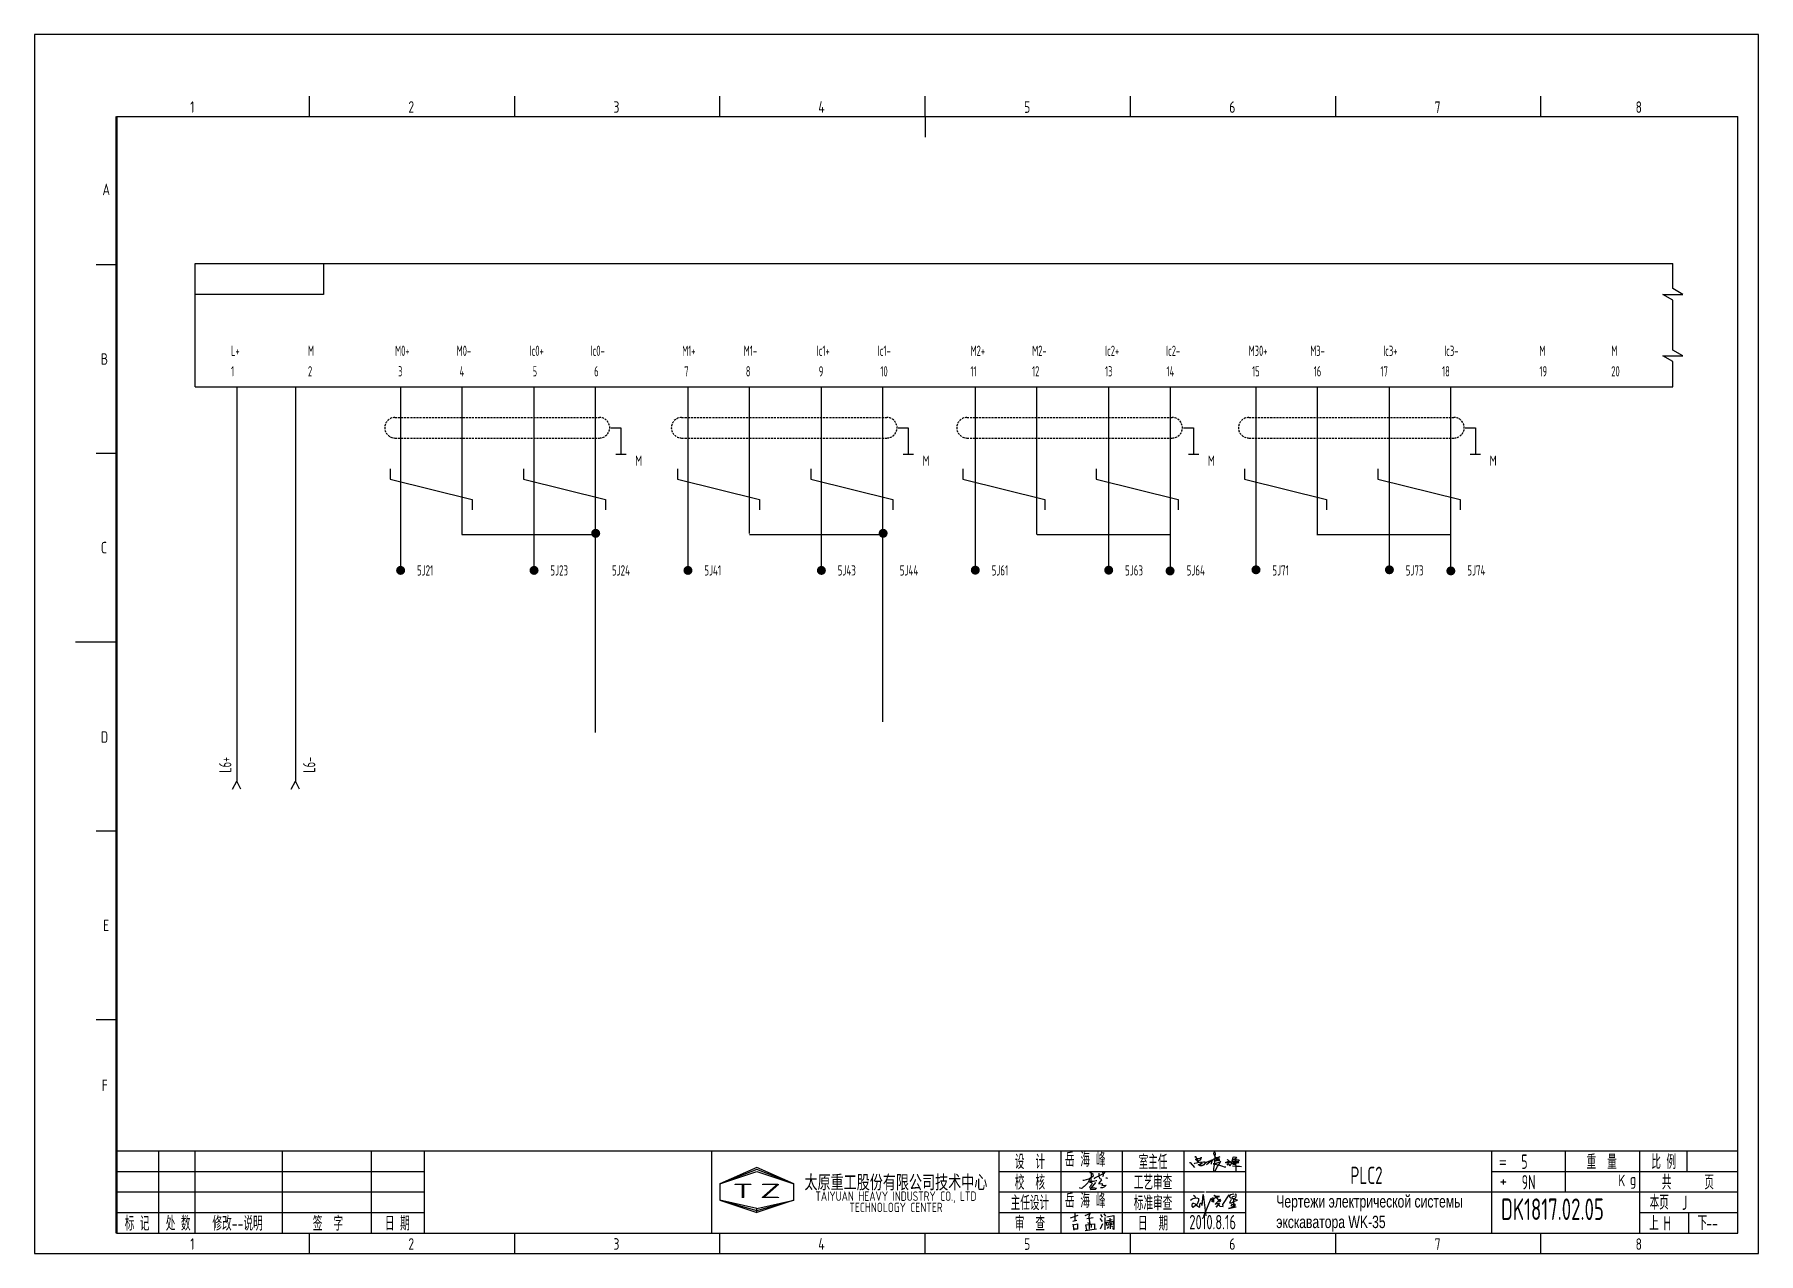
# Model space of a CAD drawing. Extents: x -2005 to 7010, y -1792 to 2924.
# Drawn here: x 1565.2 to 1985.2, y -956 to -659 of the extents above; entities that cross this region are included whole.
import ezdxf
from ezdxf.enums import TextEntityAlignment as Align

# ---------------------------------------------------------------- set-up
doc = ezdxf.new("R2010")
doc.units = 0
doc.header["$LTSCALE"] = 2
doc.linetypes.add('DASHED2', pattern=[0.375, 0.25, -0.125])
doc.layers.get('0').update_dxf_attribs({"linetype": 'CONTINUOUS'})
for name, color, linetype in [('01', 7, 'CONTINUOUS'), ('11', 3, 'CONTINUOUS'), ('CONTINUOUS', 7, 'CONTINUOUS'), ('DASHED', 2, 'DASHED2'), ('TEXT', 3, 'CONTINUOUS')]:
    doc.layers.add(name, color=color, linetype=linetype)
doc.styles.add('ROMAN', font='ROMANC.shx', dxfattribs={"width": 0.7, "height": 0.7})
doc.styles.add('ROMANS', font='romans', dxfattribs={"width": 0.67, "bigfont": 'hzlib'})
doc.styles.get("Standard").update_dxf_attribs({"font": 'isocp.shx', "width": 0.707, "bigfont": 'dfst.shx'})

# ---------------------------------------------------------------- blocks, each defined once
blk = doc.blocks.new('A$C5BE500A0')
for p, q in [((64.4, 48.9), (64.5, 51.6)), ((65.3, 44.3), (64.4, 48.9)), ((64.5, 51.6), (65.9, 52.2)), ((67.1, 48.5), (64.5, 17.9)), ((65.9, 52.2), (66.5, 51.5)), ((66.5, 51.5), (67.1, 48.5)), ((0, 24.1), (1.5, 23.9)), ((1.5, 23.9), (12.6, 10.8)), ((11.6, 21), (13.8, 22.8)), ((13.8, 22.8), (17.9, 23.5)), ((15.3, 41.2), (22.2, 26.1)), ((15.3, 40.1), (15.3, 41.2)), ((15.4, 37.7), (15.3, 40.1)), ((15.4, 32.4), (21, 34.6)), ((15.5, 31.8), (15.4, 32.4)), ((19.1, 30.1), (15.5, 31.8)), ((17.9, 23.5), (26, 24.9)), ((22.2, 26.1), (19.1, 30.1)), ((21, 34.6), (24.5, 35.1)), ((22.6, 18.1), (23.6, 19.3)), ((23.7, 17.3), (22.6, 18.1)), ((23.3, 27.9), (23.1, 27.8)), ((25.3, 29.5), (23.3, 27.9)), ((23.6, 19.3), (25.8, 19.9)), ((24.5, 35.1), (28.2, 35.6)), ((26.1, 16.2), (24.9, 15)), ((26.8, 30.7), (25.3, 29.5)), ((25.8, 19.9), (29.2, 20.8)), ((26, 24.9), (36.8, 26.1)), ((28.4, 20), (26.1, 16.2)), ((29.4, 34), (26.8, 30.7)), ((28.2, 35.6), (30.2, 36.8)), ((29.4, 15.2), (28.2, 15.7)), ((29.5, 22.1), (28.4, 20)), ((29.2, 20.8), (33, 21.4)), ((30.2, 38), (29.4, 34)), ((32.4, 15.1), (29.4, 15.2)), ((30.2, 22.7), (29.5, 22.1)), ((30.2, 36.8), (30.2, 38)), ((31.6, 22.6), (30.2, 22.7)), ((32.8, 22.1), (31.6, 22.6)), ((35, 16.2), (32.4, 15.1)), ((33, 21.4), (32.8, 22.1)), ((37.6, 17.7), (35, 16.2)), ((36.8, 26.1), (40.9, 26)), ((39.7, 20.3), (37.6, 17.7)), ((40.8, 21.6), (39.7, 20.3)), ((40.2, 22.8), (44.3, 25.4)), ((41.7, 24.4), (40.8, 21.6)), ((40.9, 26), (41.7, 24.4)), ((44.3, 25.4), (50.6, 27.7)), ((44.7, 18.7), (49.1, 22.6)), ((49.1, 22.6), (54.4, 27.2)), ((50.6, 27.7), (56.2, 29.3)), ((54.4, 27.2), (59.1, 30.4)), ((56.8, 20.6), (55.9, 19.6)), ((56.2, 29.3), (60.8, 29.6)), ((56.7, 31.7), (57.4, 29.6)), ((57.6, 25), (56.8, 20.6)), ((57.4, 29.6), (57.6, 25)), ((59.1, 30.4), (64.7, 33.7)), ((60.8, 29.6), (62.2, 29.2)), ((66.6, 21), (62.5, 20.6)), ((62.5, 20.6), (75.7, 18.4)), ((64.5, 17.9), (63.3, 8.5)), ((63.3, 8.5), (63.5, 0.1)), ((63.5, 0.1), (64.3, 0)), ((64.3, 0), (67.5, 2.5)), ((64.7, 33.7), (72, 37.3)), ((67.5, 39.5), (65.3, 44.3)), ((69.8, 21.4), (66.6, 21)), ((70.3, 36.3), (67.5, 39.5)), ((67.5, 2.5), (73.8, 13.7)), ((68.3, 28.6), (72.6, 29.4)), ((69.3, 29), (68.3, 28.6)), ((72, 30.5), (69.3, 29)), ((69.9, 34.1), (69.7, 33.3)), ((69.7, 33.3), (71.9, 33.6)), ((76.7, 24.1), (69.8, 21.4)), ((74.6, 36.5), (69.9, 34.1)), ((73.8, 32.8), (70.3, 36.3)), ((71.9, 33.6), (75.3, 34.2)), ((72, 37.3), (77.8, 39)), ((74.8, 31.8), (72, 30.5)), ((72.6, 29.4), (78.2, 30.4)), ((77.7, 30.8), (73.8, 32.8)), ((73.8, 13.7), (77.7, 20)), ((79.7, 39.2), (74.6, 36.5)), ((76.7, 32.6), (74.8, 31.8)), ((75.3, 34.2), (77, 34.5)), ((75.7, 18.4), (81.9, 16.6)), ((77.7, 33.5), (76.7, 32.6)), ((79.9, 25.4), (76.7, 24.1)), ((77, 34.5), (78, 34.1)), ((78, 34.1), (77.7, 33.5)), ((80.1, 30.5), (77.7, 30.8)), ((77.7, 20), (81.2, 25.6)), ((77.8, 39), (79.7, 39.2)), ((78.2, 30.4), (80.1, 30.5)), ((82.1, 26.9), (79.9, 25.4)), ((81.2, 25.6), (82.1, 26.9)), ((81.9, 16.6), (87.3, 14.8)), ((87.3, 14.8), (91.3, 12.9)), ((91.3, 12.9), (94.8, 12.6)), ((94.5, 25.2), (94.9, 23.9)), ((94.8, 12.6), (95.8, 12.8)), ((94.9, 23.9), (95.3, 23)), ((95.3, 23), (95.8, 22.8)), ((95.8, 22.8), (97, 23.3)), ((97, 23.3), (97.8, 25.3)), ((98.5, 23.8), (97.4, 25.9)), ((97.8, 25.3), (100.8, 27)), ((101.1, 23.3), (98.5, 23.8)), ((99, 31.4), (100.1, 32)), ((100.7, 21.1), (99.2, 17.4)), ((99.2, 17.4), (101.9, 20.9)), ((100.1, 32), (101.1, 31.6)), ((102.1, 27.7), (100.7, 21.1)), ((100.8, 27), (103.5, 26.5)), ((101.1, 31.6), (102.1, 30.6)), ((103.3, 23.7), (101.1, 23.3)), ((101.9, 20.9), (103.1, 21.8)), ((102.1, 30.6), (102.1, 27.7)), ((103.1, 21.8), (103.7, 20.1)), ((104.7, 23.9), (103.3, 23.7)), ((103.5, 26.5), (104.5, 25.2)), ((103.7, 20.1), (103.9, 18.5)), ((103.9, 18.5), (105, 16.1)), ((104.2, 28.7), (108.3, 26.3)), ((104.5, 25.2), (104.7, 23.9)), ((105, 16.1), (106.4, 15.7)), ((106.4, 15.7), (107.7, 17.3)), ((107.7, 17.3), (110.9, 22.6)), ((108.3, 26.3), (115.7, 20.2)), ((110.9, 22.6), (113.3, 30.9)), ((111.7, 21.6), (125.7, 23.5)), ((115.4, 22.1), (111.7, 21.6)), ((112.9, 30.9), (112.3, 30.9)), ((117.4, 32.7), (112.9, 30.9)), ((112.9, 26.9), (127.4, 26.5)), ((124.7, 26.6), (112.9, 26.9)), ((113.3, 30.9), (114.4, 35)), ((113.4, 15.2), (124.8, 14.7)), ((114.4, 35), (115.4, 38.4)), ((115.4, 38.4), (118.1, 38.8)), ((122.5, 23.3), (115.4, 22.1)), ((115.7, 20.2), (118.5, 18.9)), ((116.7, 30.8), (120.9, 31.8)), ((122.1, 34.8), (117.4, 32.7)), ((118.1, 38.8), (123.3, 38.3)), ((118.5, 18.9), (120.8, 19.6)), ((120.8, 19.6), (121.1, 20.7)), ((120.9, 31.8), (124.1, 32)), ((121.7, 31.5), (122.2, 1.9)), ((123, 28.1), (121.7, 31.5)), ((124.7, 36.8), (122.1, 34.8)), ((126.4, 24.6), (122.5, 23.3)), ((128.2, 25.5), (123, 28.1)), ((123.3, 38.3), (124.7, 36.8)), ((124.1, 32), (129.1, 31.3)), ((128.1, 26.7), (124.7, 26.6)), ((124.8, 14.7), (132, 14.1)), ((125.7, 23.5), (130.1, 23.8)), ((127.4, 26.5), (126.4, 24.6)), ((130.2, 28.3), (128.1, 26.7)), ((130.5, 24.3), (128.2, 25.5)), ((129.1, 31.3), (130.7, 30.3)), ((130.1, 23.8), (130.5, 24.3)), ((130.7, 30.3), (130.2, 28.3)), ((132, 14.1), (137.3, 13.6))]:
    blk.add_line(p, q)
blk = doc.blocks.new('lf')
for points in [[(409.4, 317.6), (411.9, 317.6), (420.7, 320.5), (429.4, 326.1), (429, 328.4), (426.7, 330.1), (424.2, 331.3), (423.4, 332.6), (424.4, 333.4), (425, 330.7), (425, 327.4), (425, 324.7), (424.8, 321.8), (424.8, 320.3), (424.8, 318.7), (425, 314.7), (425, 313), (424.8, 313)], [(432.1, 320.3), (430.6, 321.6), (450.9, 331.7), (450.9, 332.2)], [(439.5, 330.9), (440, 324.5), (442, 320.7)], [(446.2, 333.8), (448.1, 330.5), (448.1, 326.7), (446.6, 323.8)], [(421.5, 320.1), (421.3, 317.6), (420, 315.1), (418.6, 312.6), (416.7, 310.5), (414.9, 308.5), (411.9, 305.6), (410.1, 304.1), (408, 302.6), (406.1, 302), (403.6, 302.6), (403.6, 303.5), (403.9, 303.5)], [(421.3, 316.2), (424.8, 315.9), (427.1, 316), (429.8, 316), (434.8, 316.8), (436, 316.8)], [(421.9, 314.1), (423.8, 314.1), (425.4, 313.7), (426, 313), (426.9, 312), (427.1, 312), (426.5, 310.5), (426.1, 309.5), (424.2, 306.6), (423.1, 305.4), (422.1, 304.5), (423.2, 303.3), (427.3, 303.1), (429.8, 303.1), (432.3, 302.9), (435.4, 302.7), (433.1, 299.9), (424.6, 299.5), (424, 300.4), (425.6, 303.3), (434.3, 313.5)], [(441.8, 320.7), (443.7, 320.1), (444.9, 317.6), (443.1, 315.5), (439.7, 311.8), (439.8, 310.6), (445.4, 311.2), (447, 310.3), (445.6, 307.4), (453.6, 308), (450.3, 304.7), (447, 303.3), (443.7, 303.1), (442.9, 303.7)], [(453.4, 322.4), (454.9, 322.2), (455.7, 321.8), (456.1, 321.6), (456.3, 321.4)]]:
    blk.add_lwpolyline(points)

msp = doc.modelspace()

# ---------------------------------------------------------------- hatches: boundary and pattern name
h = msp.add_hatch(color=256)
edge = h.paths.add_edge_path()
edge.add_arc((1701.96, -780.53), 1.1, 0, 360)
h = msp.add_hatch(color=256)
edge = h.paths.add_edge_path()
edge.add_arc((1771.99, -780.53), 1.1, 0, 360)
h = msp.add_hatch(color=256)
edge = h.paths.add_edge_path()
edge.add_arc((1654.44, -789.56), 1.1, 0, 360)
h = msp.add_hatch(color=256)
edge = h.paths.add_edge_path()
edge.add_arc((1686.94, -789.56), 1.1, 0, 360)
h = msp.add_hatch(color=256)
edge = h.paths.add_edge_path()
edge.add_arc((1724.44, -789.57), 1.1, 0, 360)
h = msp.add_hatch(color=256)
edge = h.paths.add_edge_path()
edge.add_arc((1756.94, -789.57), 1.1, 0, 360)
h = msp.add_hatch(color=256)
edge = h.paths.add_edge_path()
edge.add_arc((1794.44, -789.51), 1.1, 0, 360)
h = msp.add_hatch(color=256)
edge = h.paths.add_edge_path()
edge.add_arc((1826.94, -789.51), 1.1, 0, 360)
h = msp.add_hatch(color=256)
edge = h.paths.add_edge_path()
edge.add_arc((1841.89, -789.7), 1.1, 0, 360)
h = msp.add_hatch(color=256)
edge = h.paths.add_edge_path()
edge.add_arc((1862.82, -789.42), 1.1, 0, 360)
h = msp.add_hatch(color=256)
edge = h.paths.add_edge_path()
edge.add_arc((1895.32, -789.42), 1.1, 0, 360)
h = msp.add_hatch(color=256)
edge = h.paths.add_edge_path()
edge.add_arc((1910.29, -789.69), 1.1, 0, 360)

# ---------------------------------------------------------------- linework, layer by layer
at = {"ltscale": 10}
for p, q in [((1705.62, -754.81), (1708.12, -754.81)), ((1775.62, -754.81), (1778.12, -754.81)), ((1845.13, -754.81), (1847.63, -754.81)), ((1913.78, -754.81), (1916.28, -754.81)), ((1651.87, -764.81), (1651.87, -767.31)), ((1651.87, -767.31), (1671.87, -772.31)), ((1684.37, -764.81), (1684.37, -767.31)), ((1684.37, -767.31), (1704.37, -772.31)), ((1721.87, -764.81), (1721.87, -767.31)), ((1721.87, -767.31), (1741.87, -772.31)), ((1754.37, -764.81), (1754.37, -767.31)), ((1754.37, -767.31), (1774.37, -772.31)), ((1791.38, -764.81), (1791.38, -767.31)), ((1791.38, -767.31), (1811.38, -772.31)), ((1823.88, -764.81), (1823.88, -767.31)), ((1823.88, -767.31), (1843.88, -772.31)), ((1860.03, -764.81), (1860.03, -767.31)), ((1860.03, -767.31), (1880.03, -772.31)), ((1892.53, -764.81), (1892.53, -767.31)), ((1892.53, -767.31), (1912.53, -772.31)), ((1671.87, -772.31), (1671.87, -774.81)), ((1704.37, -772.31), (1704.37, -774.81)), ((1741.87, -772.31), (1741.87, -774.81)), ((1774.37, -772.31), (1774.37, -774.81)), ((1811.38, -772.31), (1811.38, -774.81)), ((1843.88, -772.31), (1843.88, -774.81)), ((1880.03, -772.31), (1880.03, -774.81)), ((1912.53, -772.31), (1912.53, -774.81))]:
    msp.add_line(p, q, dxfattribs=at)
for p, q in [((1860.24, -941), (1920.24, -941)), ((1817.64, -947.33), (1819.46, -946.68)), ((1818.16, -948.1), (1819.2, -947.84)), ((1818.16, -948.88), (1818.42, -950.3)), ((1818.29, -949.01), (1819.33, -948.75)), ((1818.42, -947.84), (1818.42, -947.84)), ((1818.65, -946.15), (1818.65, -947.96)), ((1819.33, -948.75), (1819.33, -950.05)), ((1821.2, -946.73), (1822.37, -946.21)), ((1821.2, -946.73), (1821.2, -946.73)), ((1821.27, -949.01), (1821.53, -950.3)), ((1821.4, -949.01), (1823.47, -948.75)), ((1821.59, -947.5), (1823.14, -947.24)), ((1822.37, -948.8), (1821.85, -948.54)), ((1822.37, -946.21), (1822.11, -946.98)), ((1822.11, -946.98), (1822.11, -947.24)), ((1822.11, -947.24), (1822.37, -948.8)), ((1822.18, -949.01), (1822.18, -950.05)), ((1822.7, -948.88), (1822.7, -949.66)), ((1823.47, -948.75), (1823.47, -950.17)), ((1824.78, -947.44), (1825.33, -948.17)), ((1824.96, -946.5), (1825.33, -947.14)), ((1824.96, -949.98), (1825.48, -948.65)), ((1825.78, -946.29), (1826.15, -946.92)), ((1826.03, -947.23), (1826.03, -950.23)), ((1826.33, -948.38), (1826.36, -949.08)), ((1828.03, -948.17), (1826.36, -948.5)), ((1826.36, -949.08), (1828.15, -948.77)), ((1826.39, -948.01), (1827.82, -947.71)), ((1826.48, -947.08), (1828.18, -946.71)), ((1826.78, -948.68), (1826.97, -948.83)), ((1827.18, -947.38), (1827.27, -949.98)), ((1827.6, -948.5), (1827.42, -948.83)), ((1828.15, -948.77), (1828.03, -948.17)), ((1828.18, -946.71), (1828.21, -946.71)), ((1828.21, -946.71), (1828.21, -950.17)), ((1819.33, -950.05), (1818.29, -950.05)), ((1821.21, -950.35), (1823.97, -949.99)), ((1826.92, -949.42), (1826.58, -949.93)), ((1827.6, -949.25), (1827.94, -949.59)), ((1828.21, -950.17), (1827.94, -949.86))]:
    msp.add_line(p, q)
msp.add_lwpolyline([(1604.37, -714.81), (1635.62, -714.81), (1635.62, -722.31), (1604.37, -722.31)], close=True)
at = {"layer": '01', "ltscale": 2}
for p, q in [((1669.37, -780.78), (1701.88, -780.78)), ((1739.4, -780.78), (1771.92, -780.78)), ((1809.53, -780.78), (1841.87, -780.78)), ((1877.88, -780.78), (1910.24, -780.78)), ((1794.37, -785.98), (1794.37, -789.69)), ((1826.87, -785.98), (1826.87, -789.69)), ((1862.74, -787.67), (1862.74, -789.69)), ((1895.24, -787.67), (1895.24, -789.69))]:
    msp.add_line(p, q, dxfattribs=at)
at = {"layer": '01'}
msp.add_lwpolyline([(1964.37, -744.81), (1964.37, -738.71), (1961.92, -737.31), (1966.82, -737.31), (1964.37, -735.91), (1964.37, -723.71), (1961.92, -722.31), (1966.82, -722.31), (1964.37, -720.91), (1964.37, -714.81)], dxfattribs=at)
at = {"layer": 'CONTINUOUS', "color": 3}
for p, q in [((1985.24, -659), (1565.24, -659)), ((1565.24, -659), (1565.24, -956)), ((1985.24, -956), (1985.24, -659)), ((1565.24, -956), (1985.24, -956))]:
    msp.add_line(p, q, dxfattribs=at)
at = {"layer": 'CONTINUOUS', "linetype": 'Continuous'}
for p, q in [((1632.24, -679), (1632.24, -674)), ((1682.24, -679), (1682.24, -674)), ((1732.24, -679), (1732.24, -674)), ((1832.24, -679), (1832.24, -674)), ((1882.24, -679), (1882.24, -674)), ((1932.24, -679), (1932.24, -674)), ((1580.24, -715), (1585.24, -715)), ((1580.24, -761), (1585.24, -761)), ((1575.24, -807), (1585.24, -807)), ((1580.24, -853), (1585.24, -853)), ((1580.24, -899), (1585.24, -899)), ((1585.24, -931), (1980.24, -931)), ((1595.52, -951), (1595.52, -931)), ((1604.35, -951), (1604.35, -931)), ((1625.58, -931), (1625.58, -951)), ((1647.24, -931), (1647.24, -951)), ((1660.24, -951), (1660.24, -931)), ((1730.24, -951), (1730.24, -931)), ((1800.24, -951), (1800.24, -931)), ((1815.24, -931), (1815.24, -951)), ((1830.24, -931), (1830.24, -951)), ((1845.24, -931), (1845.24, -951)), ((1860.24, -931), (1860.24, -951)), ((1920.24, -951), (1920.24, -931)), ((1938.14, -931), (1938.14, -941)), ((1956.24, -931), (1956.24, -951)), ((1585.24, -936), (1660.24, -936)), ((1741.24, -935), (1732.24, -939)), ((1741.24, -935.5), (1732.24, -939)), ((1732.24, -939), (1741.24, -936)), ((1750.24, -939), (1741.24, -935)), ((1750.24, -939), (1741.24, -935.5)), ((1741.24, -936), (1750.24, -939)), ((1800.24, -936), (1850.24, -936)), ((1850.24, -936), (1860.24, -936)), ((1850.24, -936), (1860.24, -936)), ((1920.24, -936), (1980.24, -936)), ((1732.24, -939), (1732.24, -943)), ((1750.24, -943), (1750.24, -939)), ((1585.24, -941), (1660.24, -941)), ((1732.24, -943), (1741.24, -946)), ((1741.24, -945), (1732.24, -943)), ((1732.24, -943), (1741.24, -945.5)), ((1741.24, -945.5), (1750.24, -943)), ((1750.24, -943), (1741.24, -946)), ((1741.24, -945), (1750.24, -943)), ((1741.24, -946), (1741.24, -945)), ((1741.24, -946), (1741.24, -945)), ((1800.24, -941), (1850.24, -941)), ((1850.57, -941), (1860.24, -941)), ((1920.24, -941), (1980.24, -941)), ((1585.24, -946), (1660.24, -946)), ((1800.24, -946), (1850.24, -946)), ((1850.24, -946), (1860.24, -946)), ((1956.24, -946), (1980.24, -946)), ((1632.24, -956), (1632.24, -951)), ((1682.24, -956), (1682.24, -951)), ((1732.24, -956), (1732.24, -951)), ((1832.24, -956), (1832.24, -951)), ((1882.24, -956), (1882.24, -951)), ((1932.24, -956), (1932.24, -951))]:
    msp.add_line(p, q, dxfattribs=at)
at = {"layer": 'CONTINUOUS'}
for p, q in [((1782.24, -679), (1782.24, -674)), ((1585.24, -679), (1980.24, -679)), ((1782.24, -679), (1782.24, -684)), ((1980.24, -951), (1980.24, -679)), ((1604.37, -714.81), (1964.37, -714.81)), ((1604.37, -744.81), (1604.37, -714.81)), ((1604.37, -744.81), (1964.37, -744.81)), ((1614.52, -744.81), (1614.52, -840.89)), ((1628.81, -744.81), (1628.81, -840.89)), ((1654.37, -744.81), (1654.37, -789.81)), ((1669.37, -744.81), (1669.37, -780.83)), ((1686.87, -744.81), (1686.87, -789.81)), ((1701.87, -744.81), (1701.87, -829.04)), ((1724.37, -744.81), (1724.37, -789.81)), ((1739.37, -744.81), (1739.37, -780.59)), ((1756.87, -744.81), (1756.87, -789.81)), ((1771.87, -744.81), (1771.87, -826.43)), ((1771.87, -744.81), (1771.87, -789.81)), ((1794.37, -744.81), (1794.37, -789.69)), ((1809.37, -744.81), (1809.37, -780.78)), ((1826.87, -744.81), (1826.87, -789.69)), ((1841.87, -744.81), (1841.87, -789.69)), ((1841.87, -744.81), (1841.87, -789.69)), ((1862.74, -744.81), (1862.74, -789.69)), ((1877.74, -744.81), (1877.74, -780.96)), ((1895.24, -744.81), (1895.24, -789.69)), ((1910.24, -744.81), (1910.24, -789.69)), ((1910.24, -744.81), (1910.24, -789.69)), ((1708.12, -754.81), (1708.12, -761.29)), ((1778.12, -754.81), (1778.12, -761.29)), ((1847.63, -754.81), (1847.63, -761.29)), ((1916.28, -754.81), (1916.28, -761.29)), ((1709.37, -761.29), (1706.87, -761.29)), ((1779.37, -761.29), (1776.87, -761.29)), ((1848.88, -761.29), (1846.38, -761.29)), ((1917.53, -761.29), (1915.03, -761.29)), ((1613.52, -842.89), (1614.52, -840.89)), ((1615.52, -842.89), (1614.52, -840.89)), ((1627.81, -842.89), (1628.81, -840.89)), ((1629.81, -842.89), (1628.81, -840.89)), ((1967.74, -931), (1967.74, -936)), ((1846.9, -942.98), (1847.16, -942.77)), ((1846.9, -942.98), (1847.16, -942.77)), ((1846.9, -942.98), (1847.16, -942.77)), ((1846.9, -942.98), (1847.16, -942.77)), ((1847.16, -942.77), (1847.51, -942.62)), ((1847.16, -942.77), (1847.51, -942.62)), ((1847.16, -942.77), (1847.51, -942.62)), ((1847.16, -942.77), (1847.51, -942.62)), ((1847.26, -944.2), (1847.36, -943.84)), ((1847.26, -944.2), (1847.36, -943.84)), ((1847.26, -944.2), (1847.36, -943.84)), ((1847.26, -944.2), (1847.36, -943.84)), ((1847.26, -944.5), (1847.26, -944.2)), ((1847.26, -944.5), (1847.26, -944.2)), ((1847.26, -944.5), (1847.26, -944.2)), ((1847.26, -944.5), (1847.26, -944.2)), ((1847.51, -944.76), (1847.26, -944.5)), ((1847.51, -944.76), (1847.26, -944.5)), ((1847.51, -944.76), (1847.26, -944.5)), ((1847.51, -944.76), (1847.26, -944.5)), ((1847.36, -943.84), (1847.41, -943.69)), ((1847.36, -943.84), (1847.41, -943.69)), ((1847.36, -943.84), (1847.41, -943.69)), ((1847.36, -943.84), (1847.41, -943.69)), ((1847.41, -943.69), (1847.62, -943.74)), ((1847.41, -943.69), (1847.62, -943.74)), ((1847.41, -943.69), (1847.62, -943.74)), ((1847.41, -943.69), (1847.62, -943.74)), ((1847.51, -942.62), (1847.87, -942.52)), ((1847.51, -942.62), (1847.87, -942.52)), ((1847.51, -942.62), (1847.87, -942.52)), ((1847.51, -942.62), (1847.87, -942.52)), ((1848.18, -944.2), (1847.51, -944.76)), ((1848.18, -944.2), (1847.51, -944.76)), ((1848.18, -944.2), (1847.51, -944.76)), ((1848.18, -944.2), (1847.51, -944.76)), ((1847.57, -941.8), (1847.92, -942.01)), ((1847.57, -941.8), (1847.92, -942.01)), ((1847.57, -941.8), (1847.92, -942.01)), ((1847.57, -941.8), (1847.92, -942.01)), ((1847.62, -943.74), (1847.97, -943.89)), ((1847.62, -943.74), (1847.97, -943.89)), ((1847.62, -943.74), (1847.97, -943.89)), ((1847.62, -943.74), (1847.97, -943.89)), ((1847.87, -942.52), (1848.38, -942.47)), ((1847.87, -942.52), (1848.38, -942.47)), ((1847.87, -942.52), (1848.38, -942.47)), ((1847.87, -942.52), (1848.38, -942.47)), ((1847.92, -942.01), (1847.97, -942.16)), ((1847.92, -942.01), (1847.97, -942.16)), ((1847.92, -942.01), (1847.97, -942.16)), ((1847.92, -942.01), (1847.97, -942.16)), ((1847.97, -942.16), (1847.97, -942.47)), ((1847.97, -942.16), (1847.97, -942.47)), ((1847.97, -942.16), (1847.97, -942.47)), ((1847.97, -942.16), (1847.97, -942.47)), ((1847.97, -943.89), (1848.33, -944.25)), ((1847.97, -943.89), (1848.33, -944.25)), ((1847.97, -943.89), (1848.33, -944.25)), ((1847.97, -943.89), (1848.33, -944.25)), ((1848.48, -943.94), (1848.18, -944.2)), ((1848.48, -943.94), (1848.18, -944.2)), ((1848.48, -943.94), (1848.18, -944.2)), ((1848.48, -943.94), (1848.18, -944.2)), ((1848.33, -944.25), (1848.64, -944.5)), ((1848.33, -944.25), (1848.64, -944.5)), ((1848.33, -944.25), (1848.64, -944.5)), ((1848.33, -944.25), (1848.64, -944.5)), ((1848.38, -942.47), (1848.79, -942.57)), ((1848.38, -942.47), (1848.79, -942.57)), ((1848.38, -942.47), (1848.79, -942.57)), ((1848.38, -942.47), (1848.79, -942.57)), ((1848.69, -943.54), (1848.48, -943.94)), ((1848.69, -943.54), (1848.48, -943.94)), ((1848.69, -943.54), (1848.48, -943.94)), ((1848.69, -943.54), (1848.48, -943.94)), ((1848.64, -944.5), (1848.79, -944.61)), ((1848.64, -944.5), (1848.79, -944.61)), ((1848.64, -944.5), (1848.79, -944.61)), ((1848.64, -944.5), (1848.79, -944.61)), ((1848.79, -943.18), (1848.69, -943.54)), ((1848.79, -943.18), (1848.69, -943.54)), ((1848.79, -943.18), (1848.69, -943.54)), ((1848.79, -943.18), (1848.69, -943.54)), ((1848.79, -942.57), (1848.79, -942.77)), ((1848.79, -942.57), (1848.79, -942.77)), ((1848.79, -942.57), (1848.79, -942.77)), ((1848.79, -942.57), (1848.79, -942.77)), ((1848.79, -942.77), (1848.79, -943.18)), ((1848.79, -942.77), (1848.79, -943.18)), ((1848.79, -942.77), (1848.79, -943.18)), ((1848.79, -942.77), (1848.79, -943.18)), ((1848.79, -944.61), (1849.1, -944.71)), ((1848.79, -944.61), (1849.1, -944.71)), ((1848.79, -944.61), (1849.1, -944.71)), ((1848.79, -944.61), (1849.1, -944.71)), ((1849.1, -944.1), (1849.25, -943.84)), ((1849.1, -944.1), (1849.25, -943.84)), ((1849.1, -944.1), (1849.25, -943.84)), ((1849.1, -944.1), (1849.25, -943.84)), ((1849.1, -944.71), (1849.1, -944.1)), ((1849.1, -944.71), (1849.1, -944.1)), ((1849.1, -944.71), (1849.1, -944.1)), ((1849.1, -944.71), (1849.1, -944.1)), ((1849.25, -943.84), (1849.45, -943.64)), ((1849.25, -943.84), (1849.45, -943.64)), ((1849.25, -943.84), (1849.45, -943.64)), ((1849.25, -943.84), (1849.45, -943.64)), ((1849.45, -943.64), (1849.5, -943.74)), ((1849.45, -943.64), (1849.5, -943.74)), ((1849.45, -943.64), (1849.5, -943.74)), ((1849.45, -943.64), (1849.5, -943.74)), ((1849.5, -943.74), (1849.66, -944.1)), ((1849.5, -943.74), (1849.66, -944.1)), ((1849.5, -943.74), (1849.66, -944.1)), ((1849.5, -943.74), (1849.66, -944.1)), ((1849.66, -944.1), (1849.66, -944.2)), ((1849.66, -944.1), (1849.66, -944.2)), ((1849.66, -944.1), (1849.66, -944.2)), ((1849.66, -944.1), (1849.66, -944.2)), ((1849.66, -944.2), (1849.71, -944.3)), ((1849.66, -944.2), (1849.71, -944.3)), ((1849.66, -944.2), (1849.71, -944.3)), ((1849.66, -944.2), (1849.71, -944.3)), ((1849.71, -944.3), (1849.96, -941.65)), ((1849.71, -944.3), (1849.96, -941.65)), ((1849.71, -944.3), (1849.96, -941.65)), ((1849.71, -944.3), (1849.96, -941.65)), ((1849.96, -941.65), (1850.58, -946.85)), ((1849.96, -941.65), (1850.58, -946.85)), ((1849.96, -941.65), (1850.58, -946.85)), ((1849.96, -941.65), (1850.58, -946.85)), ((1850.12, -946.9), (1851.91, -942.49)), ((1850.12, -946.9), (1851.91, -942.49)), ((1850.12, -946.9), (1851.91, -942.49)), ((1850.12, -946.9), (1851.91, -942.49)), ((1851.95, -942.56), (1852.06, -943.04)), ((1851.95, -942.56), (1852.06, -943.04)), ((1851.95, -942.56), (1852.06, -943.04)), ((1851.95, -942.56), (1852.06, -943.04)), ((1852.06, -942.56), (1852.21, -942.45)), ((1852.06, -942.56), (1852.21, -942.45)), ((1852.06, -942.56), (1852.21, -942.45)), ((1852.06, -942.56), (1852.21, -942.45)), ((1852.17, -943.37), (1852.06, -942.56)), ((1852.17, -943.37), (1852.06, -942.56)), ((1852.17, -943.37), (1852.06, -942.56)), ((1852.17, -943.37), (1852.06, -942.56)), ((1852.06, -943.04), (1852.17, -943.37)), ((1852.06, -943.04), (1852.17, -943.37)), ((1852.06, -943.04), (1852.17, -943.37)), ((1852.06, -943.04), (1852.17, -943.37)), ((1852.21, -942.45), (1852.35, -942.45)), ((1852.21, -942.45), (1852.35, -942.45)), ((1852.21, -942.45), (1852.35, -942.45)), ((1852.21, -942.45), (1852.35, -942.45)), ((1852.28, -943.15), (1852.32, -942.89)), ((1852.28, -943.15), (1852.32, -942.89)), ((1852.28, -943.15), (1852.32, -942.89)), ((1852.28, -943.15), (1852.32, -942.89)), ((1852.32, -943.41), (1852.28, -943.15)), ((1852.32, -943.41), (1852.28, -943.15)), ((1852.32, -943.41), (1852.28, -943.15)), ((1852.32, -943.41), (1852.28, -943.15)), ((1852.32, -942.89), (1852.39, -942.71)), ((1852.32, -942.89), (1852.39, -942.71)), ((1852.32, -942.89), (1852.39, -942.71)), ((1852.32, -942.89), (1852.39, -942.71)), ((1852.43, -943.48), (1852.32, -943.41)), ((1852.43, -943.48), (1852.32, -943.41)), ((1852.43, -943.48), (1852.32, -943.41)), ((1852.43, -943.48), (1852.32, -943.41)), ((1852.35, -942.45), (1852.5, -942.78)), ((1852.35, -942.45), (1852.5, -942.78)), ((1852.35, -942.45), (1852.5, -942.78)), ((1852.35, -942.45), (1852.5, -942.78)), ((1852.39, -942.71), (1852.65, -942.53)), ((1852.39, -942.71), (1852.65, -942.53)), ((1852.39, -942.71), (1852.65, -942.53)), ((1852.39, -942.71), (1852.65, -942.53)), ((1852.5, -943.15), (1852.43, -943.48)), ((1852.5, -943.15), (1852.43, -943.48)), ((1852.5, -943.15), (1852.43, -943.48)), ((1852.5, -943.15), (1852.43, -943.48)), ((1852.5, -942.78), (1852.5, -943.15)), ((1852.5, -942.78), (1852.5, -943.15)), ((1852.5, -942.78), (1852.5, -943.15)), ((1852.5, -942.78), (1852.5, -943.15)), ((1852.61, -941.79), (1853.75, -943.08)), ((1852.8, -942.01), (1852.61, -941.79)), ((1852.61, -941.79), (1853.75, -943.08)), ((1852.8, -942.01), (1852.61, -941.79)), ((1852.61, -941.79), (1853.75, -943.08)), ((1852.8, -942.01), (1852.61, -941.79)), ((1852.61, -941.79), (1853.75, -943.08)), ((1852.8, -942.01), (1852.61, -941.79)), ((1852.65, -942.53), (1853.05, -942.34)), ((1852.65, -942.53), (1853.05, -942.34)), ((1852.65, -942.53), (1853.05, -942.34)), ((1852.65, -942.53), (1853.05, -942.34)), ((1853.9, -942.09), (1852.8, -942.01)), ((1853.9, -942.09), (1852.8, -942.01)), ((1853.9, -942.09), (1852.8, -942.01)), ((1853.9, -942.09), (1852.8, -942.01)), ((1853.13, -943.74), (1852.91, -943.96)), ((1853.13, -943.74), (1852.91, -943.96)), ((1853.13, -943.74), (1852.91, -943.96)), ((1853.13, -943.74), (1852.91, -943.96)), ((1852.91, -943.96), (1853.02, -943.92)), ((1852.91, -943.96), (1853.02, -943.92)), ((1852.91, -943.96), (1853.02, -943.92)), ((1852.91, -943.96), (1853.02, -943.92)), ((1853.02, -943.92), (1853.71, -943.7)), ((1853.02, -943.92), (1853.71, -943.7)), ((1853.02, -943.92), (1853.71, -943.7)), ((1853.02, -943.92), (1853.71, -943.7)), ((1853.05, -942.34), (1853.57, -942.2)), ((1853.05, -942.34), (1853.57, -942.2)), ((1853.05, -942.34), (1853.57, -942.2)), ((1853.05, -942.34), (1853.57, -942.2)), ((1853.09, -944.73), (1853.68, -944.03)), ((1853.09, -944.73), (1853.68, -944.03)), ((1853.09, -944.73), (1853.68, -944.03)), ((1853.09, -944.73), (1853.68, -944.03)), ((1853.53, -944.18), (1853.09, -944.73)), ((1853.53, -944.18), (1853.09, -944.73)), ((1853.53, -944.18), (1853.09, -944.73)), ((1853.53, -944.18), (1853.09, -944.73)), ((1853.42, -943.44), (1853.13, -943.74)), ((1853.42, -943.44), (1853.13, -943.74)), ((1853.42, -943.44), (1853.13, -943.74)), ((1853.42, -943.44), (1853.13, -943.74)), ((1853.86, -942.89), (1853.42, -943.44)), ((1853.86, -942.89), (1853.42, -943.44)), ((1853.86, -942.89), (1853.42, -943.44)), ((1853.86, -942.89), (1853.42, -943.44)), ((1853.9, -943.74), (1853.53, -944.18)), ((1853.9, -943.74), (1853.53, -944.18)), ((1853.9, -943.74), (1853.53, -944.18)), ((1853.9, -943.74), (1853.53, -944.18)), ((1853.57, -942.2), (1853.9, -942.09)), ((1853.57, -942.2), (1853.9, -942.09)), ((1853.57, -942.2), (1853.9, -942.09)), ((1853.57, -942.2), (1853.9, -942.09)), ((1853.68, -944.03), (1853.75, -944.03)), ((1853.68, -944.03), (1853.75, -944.03)), ((1853.68, -944.03), (1853.75, -944.03)), ((1853.68, -944.03), (1853.75, -944.03)), ((1853.71, -943.7), (1853.86, -943.74)), ((1853.71, -943.7), (1853.86, -943.74)), ((1853.71, -943.7), (1853.86, -943.74)), ((1853.71, -943.7), (1853.86, -943.74)), ((1853.75, -943.08), (1854.08, -943.33)), ((1853.75, -943.08), (1854.08, -943.33)), ((1853.75, -943.08), (1854.08, -943.33)), ((1853.75, -943.08), (1854.08, -943.33)), ((1853.75, -944.03), (1853.86, -944.29)), ((1853.75, -944.03), (1853.86, -944.29)), ((1853.75, -944.03), (1853.86, -944.29)), ((1853.75, -944.03), (1853.86, -944.29)), ((1854.12, -942.82), (1853.86, -942.89)), ((1854.12, -942.82), (1853.86, -942.89)), ((1854.12, -942.82), (1853.86, -942.89)), ((1854.12, -942.82), (1853.86, -942.89)), ((1853.86, -943.74), (1853.9, -943.74)), ((1853.86, -943.74), (1853.9, -943.74)), ((1853.86, -943.74), (1853.9, -943.74)), ((1853.86, -943.74), (1853.9, -943.74)), ((1853.86, -944.29), (1854.04, -944.44)), ((1853.86, -944.29), (1854.04, -944.44)), ((1853.86, -944.29), (1854.04, -944.44)), ((1853.86, -944.29), (1854.04, -944.44)), ((1854.04, -944.44), (1854.82, -944.51)), ((1854.04, -944.44), (1854.82, -944.51)), ((1854.04, -944.44), (1854.82, -944.51)), ((1854.04, -944.44), (1854.82, -944.51)), ((1854.08, -943.33), (1854.23, -943.08)), ((1854.08, -943.33), (1854.23, -943.08)), ((1854.08, -943.33), (1854.23, -943.08)), ((1854.08, -943.33), (1854.23, -943.08)), ((1854.23, -943.08), (1854.12, -942.82)), ((1854.23, -943.08), (1854.12, -942.82)), ((1854.23, -943.08), (1854.12, -942.82)), ((1854.23, -943.08), (1854.12, -942.82)), ((1854.77, -944.09), (1856.28, -941.71)), ((1854.77, -944.09), (1856.28, -941.71)), ((1854.77, -944.09), (1856.28, -941.71)), ((1854.77, -944.09), (1856.28, -941.71)), ((1854.83, -944.5), (1854.77, -944.09)), ((1854.83, -944.5), (1854.77, -944.09)), ((1854.83, -944.5), (1854.77, -944.09)), ((1854.83, -944.5), (1854.77, -944.09)), ((1856.1, -945.01), (1857.96, -944.62)), ((1856.1, -945.01), (1857.96, -944.62)), ((1856.1, -945.01), (1857.96, -944.62)), ((1856.1, -945.01), (1857.96, -944.62)), ((1857.44, -944.72), (1856.1, -945.01)), ((1857.44, -944.72), (1856.1, -945.01)), ((1857.44, -944.72), (1856.1, -945.01)), ((1857.44, -944.72), (1856.1, -945.01)), ((1856.26, -941.78), (1856.39, -942.21)), ((1856.26, -941.78), (1856.39, -942.21)), ((1856.26, -941.78), (1856.39, -942.21)), ((1856.26, -941.78), (1856.39, -942.21)), ((1856.36, -942.04), (1856.72, -941.62)), ((1856.36, -942.04), (1856.72, -941.62)), ((1856.36, -942.04), (1856.72, -941.62)), ((1856.36, -942.04), (1856.72, -941.62)), ((1856.56, -943.32), (1856.36, -943.61)), ((1856.56, -943.32), (1856.36, -943.61)), ((1856.56, -943.32), (1856.36, -943.61)), ((1856.56, -943.32), (1856.36, -943.61)), ((1856.36, -943.61), (1856.46, -943.67)), ((1856.36, -943.61), (1856.46, -943.67)), ((1856.36, -943.61), (1856.46, -943.67)), ((1856.36, -943.61), (1856.46, -943.67)), ((1856.39, -942.21), (1856.62, -942.47)), ((1856.39, -942.21), (1856.62, -942.47)), ((1856.39, -942.21), (1856.62, -942.47)), ((1856.39, -942.21), (1856.62, -942.47)), ((1856.46, -943.67), (1856.82, -943.61)), ((1856.46, -943.67), (1856.82, -943.61)), ((1856.46, -943.67), (1856.82, -943.61)), ((1856.46, -943.67), (1856.82, -943.61)), ((1856.72, -942.99), (1856.56, -943.32)), ((1856.72, -942.99), (1856.56, -943.32)), ((1856.72, -942.99), (1856.56, -943.32)), ((1856.72, -942.99), (1856.56, -943.32)), ((1856.62, -942.47), (1856.75, -942.5)), ((1856.62, -942.47), (1856.75, -942.5)), ((1856.62, -942.47), (1856.75, -942.5)), ((1856.62, -942.47), (1856.75, -942.5)), ((1856.72, -941.62), (1857.02, -941.52)), ((1856.72, -941.62), (1857.02, -941.52)), ((1856.72, -941.62), (1857.02, -941.52)), ((1856.72, -941.62), (1857.02, -941.52)), ((1856.82, -942.86), (1856.72, -942.99)), ((1856.82, -942.86), (1856.72, -942.99)), ((1856.82, -942.86), (1856.72, -942.99)), ((1856.82, -942.86), (1856.72, -942.99)), ((1856.79, -944.36), (1857.02, -944.07)), ((1856.79, -944.36), (1857.02, -944.07)), ((1856.79, -944.36), (1857.02, -944.07)), ((1856.79, -944.36), (1857.02, -944.07)), ((1857.31, -944.59), (1856.79, -944.36)), ((1857.31, -944.59), (1856.79, -944.36)), ((1857.31, -944.59), (1856.79, -944.36)), ((1857.31, -944.59), (1856.79, -944.36)), ((1856.82, -943.61), (1857.34, -943.35)), ((1856.82, -943.61), (1857.34, -943.35)), ((1856.82, -943.61), (1857.34, -943.35)), ((1856.82, -943.61), (1857.34, -943.35)), ((1856.95, -942.47), (1857.02, -942.24)), ((1856.95, -942.47), (1857.02, -942.24)), ((1856.95, -942.47), (1857.02, -942.24)), ((1856.95, -942.47), (1857.02, -942.24)), ((1857.15, -942.7), (1856.95, -942.47)), ((1857.15, -942.7), (1856.95, -942.47)), ((1857.15, -942.7), (1856.95, -942.47)), ((1857.15, -942.7), (1856.95, -942.47)), ((1857.02, -941.52), (1857.41, -941.42)), ((1857.02, -941.52), (1857.41, -941.42)), ((1857.02, -941.52), (1857.41, -941.42)), ((1857.02, -941.52), (1857.41, -941.42)), ((1857.02, -942.24), (1857.21, -942.08)), ((1857.02, -942.24), (1857.21, -942.08)), ((1857.02, -942.24), (1857.21, -942.08)), ((1857.02, -942.24), (1857.21, -942.08)), ((1857.02, -944.07), (1857.5, -943.87)), ((1857.02, -944.07), (1857.5, -943.87)), ((1857.02, -944.07), (1857.5, -943.87)), ((1857.02, -944.07), (1857.5, -943.87)), ((1857.57, -942.66), (1857.15, -942.7)), ((1857.57, -942.66), (1857.15, -942.7)), ((1857.57, -942.66), (1857.15, -942.7)), ((1857.57, -942.66), (1857.15, -942.7)), ((1857.21, -942.08), (1857.47, -942.01)), ((1857.21, -942.08), (1857.47, -942.01)), ((1857.21, -942.08), (1857.47, -942.01)), ((1857.21, -942.08), (1857.47, -942.01)), ((1857.34, -944.13), (1857.31, -944.59)), ((1857.34, -944.13), (1857.31, -944.59)), ((1857.34, -944.13), (1857.31, -944.59)), ((1857.34, -944.13), (1857.31, -944.59)), ((1857.34, -942.79), (1857.37, -943.15)), ((1858.32, -942.99), (1857.34, -942.79)), ((1857.34, -942.79), (1857.37, -943.15)), ((1858.32, -942.99), (1857.34, -942.79)), ((1857.34, -942.79), (1857.37, -943.15)), ((1858.32, -942.99), (1857.34, -942.79)), ((1857.34, -942.79), (1857.37, -943.15)), ((1858.32, -942.99), (1857.34, -942.79)), ((1857.34, -943.35), (1857.8, -943.15)), ((1857.37, -943.15), (1857.34, -943.64)), ((1857.34, -943.35), (1857.8, -943.15)), ((1857.37, -943.15), (1857.34, -943.64)), ((1857.34, -943.35), (1857.8, -943.15)), ((1857.37, -943.15), (1857.34, -943.64)), ((1857.34, -943.35), (1857.8, -943.15)), ((1857.37, -943.15), (1857.34, -943.64)), ((1857.34, -943.64), (1857.34, -944.13)), ((1857.34, -943.64), (1857.34, -944.13)), ((1857.34, -943.64), (1857.34, -944.13)), ((1857.34, -943.64), (1857.34, -944.13)), ((1857.67, -944.49), (1857.44, -944.72)), ((1857.67, -944.49), (1857.44, -944.72)), ((1857.67, -944.49), (1857.44, -944.72)), ((1857.67, -944.49), (1857.44, -944.72)), ((1857.47, -942.01), (1857.57, -941.98)), ((1857.47, -942.01), (1857.57, -941.98)), ((1857.47, -942.01), (1857.57, -941.98)), ((1857.47, -942.01), (1857.57, -941.98)), ((1857.5, -943.87), (1857.7, -944)), ((1857.5, -943.87), (1857.7, -944)), ((1857.5, -943.87), (1857.7, -944)), ((1857.5, -943.87), (1857.7, -944)), ((1857.83, -942.4), (1857.57, -942.66)), ((1857.83, -942.4), (1857.57, -942.66)), ((1857.83, -942.4), (1857.57, -942.66)), ((1857.83, -942.4), (1857.57, -942.66)), ((1857.67, -941.42), (1857.9, -941.55)), ((1857.67, -941.42), (1857.9, -941.55)), ((1857.67, -941.42), (1857.9, -941.55)), ((1857.67, -941.42), (1857.9, -941.55)), ((1857.7, -944), (1857.67, -944.49)), ((1857.7, -944), (1857.67, -944.49)), ((1857.7, -944), (1857.67, -944.49)), ((1857.7, -944), (1857.67, -944.49)), ((1857.8, -943.15), (1858.32, -942.99)), ((1857.8, -943.15), (1858.32, -942.99)), ((1857.8, -943.15), (1858.32, -942.99)), ((1857.8, -943.15), (1858.32, -942.99)), ((1857.93, -941.95), (1857.83, -942.4)), ((1857.93, -941.95), (1857.83, -942.4)), ((1857.93, -941.95), (1857.83, -942.4)), ((1857.93, -941.95), (1857.83, -942.4)), ((1857.9, -941.55), (1857.93, -941.95)), ((1857.9, -941.55), (1857.93, -941.95)), ((1857.9, -941.55), (1857.93, -941.95)), ((1857.9, -941.55), (1857.93, -941.95)), ((1968.24, -951), (1968.24, -946)), ((1585.24, -951), (1980.24, -951)), ((1782.24, -956), (1782.24, -951)), ((1800.24, -951), (1860.24, -951))]:
    msp.add_line(p, q, dxfattribs=at)
at = {"layer": 'CONTINUOUS', "lineweight": 50}
msp.add_line((1585.24, -679), (1585.24, -951), dxfattribs=at)
at = {"layer": 'DASHED'}
for p, q in [((1653.06, -752.31), (1702.88, -752.31)), ((1722.88, -752.31), (1772.88, -752.31)), ((1792.4, -752.31), (1842.4, -752.31)), ((1861.05, -752.31), (1911.05, -752.31)), ((1653.06, -757.31), (1702.88, -757.31)), ((1722.88, -757.31), (1772.88, -757.31)), ((1792.4, -757.31), (1842.4, -757.31)), ((1861.05, -757.31), (1911.05, -757.31))]:
    msp.add_line(p, q, dxfattribs=at)
for centre, start, end in [((1653.06, -754.81), 90, 270), ((1702.88, -754.81), 270, 90), ((1722.88, -754.81), 90, 270), ((1772.88, -754.81), 270, 90), ((1792.4, -754.81), 90, 270), ((1842.4, -754.81), 270, 90), ((1861.05, -754.81), 90, 270), ((1911.05, -754.81), 270, 90)]:
    msp.add_arc(centre, 2.5, start, end, dxfattribs=at)

# ---------------------------------------------------------------- block references
for name, p, xscale, yscale, zscale in [('A$C5BE500A0', (1846.65, -936.05), 0.092160000001968, 0.09215999999923952, 0.09216000000000003), ('lf', (1768.24, -978.79), 0.1280000000006112, 0.1279999999999291, 0.128)]:
    msp.add_blockref(name, p, dxfattribs=dict(xscale=xscale, yscale=yscale, zscale=zscale))

# ---------------------------------------------------------------- texts
at = {"width": 0.707}
msp.add_text('PLC2', height=4.2, dxfattribs=at).set_placement((1885.81, -939.05))
at = {"char_height": 3.5, "attachment_point": 1}
for s, insert, width in [('岳 海 峰', (1816.27, -931.37), 12.9495), ('岳 海 峰', (1816.27, -941.37), 12.9495), ('2010.8.16', (1846.57, -946.6), 12.1142)]:
    msp.add_mtext(s, dxfattribs=dict(at, insert=insert, width=width))
at = {"layer": '01', "linetype": 'DASHED2', "ltscale": 2, "insert": (1867.76, -941.8), "char_height": 3, "width": 50.6186, "attachment_point": 1}
msp.add_mtext('{\\fArial|b0|i0|c204|p34;Чертежи электрической системы экскаватора \\fArial|b0|i0|c0|p34;WK-35}', dxfattribs=at)
at = {"layer": '11', "width": 0.707}
msp.add_text('DK1817.02.05', height=5.25, dxfattribs=at).set_placement((1922.51, -947.83))
at = {"layer": 'CONTINUOUS', "linetype": 'Continuous', "style": 'ROMAN'}
for s, height, width, p in [('1', 2.8, 0.7, (1603.17, -678.06)), ('2', 2.8, 0.7, (1656.33, -678.06)), ('3', 2.8, 0.7, (1706.3, -678.06)), ('4', 2.8, 0.7, (1756.2, -678.06)), ('5', 2.8, 0.7, (1806.34, -678.1)), ('6', 2.8, 0.7, (1856.31, -678.1)), ('7', 2.8, 0.7, (1906.35, -678.1)), ('8', 2.8, 0.7, (1955.3, -678.1)), ('A', 2.8, 0.7, (1581.81, -698.15)), ('B', 2.8, 0.7, (1581.42, -739.46)), ('C', 2.8, 0.7, (1581.42, -785.41)), ('D', 2.8, 0.7, (1581.42, -831.57)), ('E', 2.8, 0.7, (1581.97, -877.46)), ('F', 2.8, 0.7, (1581.62, -916.46)), ('T', 3.5, 1.8, (1735.24, -942.5)), ('Z', 3.5, 1.8, (1741.94, -942.5)), ('K', 2.8, 0.7, (1951.08, -939.6)), ('g', 2.8, 0.7, (1953.91, -939.34)), ('1', 2.8, 0.7, (1603.17, -955.06)), ('2', 2.8, 0.7, (1656.33, -955.06)), ('3', 2.8, 0.7, (1706.3, -955.06)), ('4', 2.8, 0.7, (1756.2, -955.06)), ('5', 2.8, 0.7, (1806.34, -955.1)), ('6', 2.8, 0.7, (1856.31, -955.1)), ('7', 2.8, 0.7, (1906.35, -955.1)), ('8', 2.8, 0.7, (1955.3, -955.1))]:
    msp.add_text(s, height=height, dxfattribs=dict(at, width=width)).set_placement(p)
at = {"layer": 'CONTINUOUS'}
for s, width, p in [('L+', 0.67, (1613.12, -737.31)), ('M', 0.67, (1631.87, -737.31)), ('M0+', 0.67, (1653.1, -737.31)), ('M0-', 0.67, (1668.1, -737.31)), ('Ic0+', 0.67, (1685.87, -737.31)), ('Ic0-', 0.67, (1700.73, -737.31)), ('M1+', 0.67, (1723.03, -737.31)), ('M1-', 0.67, (1738.03, -737.31)), ('Ic1+', 0.67, (1755.81, -737.31)), ('Ic1-', 0.67, (1770.67, -737.31)), ('M2+', 0.67, (1793.29, -737.31)), ('M2-', 0.67, (1808.29, -737.31)), ('Ic2+', 0.67, (1826.06, -737.31)), ('Ic2-', 0.67, (1840.92, -737.31)), ('M30+', 0.67, (1861.04, -737.31)), ('M3-', 0.67, (1876.04, -737.31)), ('Ic3+', 0.67, (1893.82, -737.31)), ('Ic3-', 0.67, (1908.68, -737.31)), ('M', 0.67, (1931.87, -737.31)), ('M', 0.67, (1949.37, -737.31)), ('1', 0.67, (1613.12, -742.31)), ('2', 0.67, (1631.87, -742.31)), ('3', 0.67, (1653.81, -742.31)), ('4', 0.67, (1668.81, -742.31)), ('5', 0.67, (1686.59, -742.31)), ('6', 0.67, (1701.59, -742.31)), ('7', 0.67, (1723.53, -742.31)), ('8', 0.67, (1738.53, -742.31)), ('9', 0.67, (1756.31, -742.31)), ('10', 0.67, (1771.31, -742.31)), ('11', 0.67, (1793.26, -742.31)), ('12', 0.67, (1808.26, -742.31)), ('13', 0.67, (1826.03, -742.31)), ('14', 0.67, (1841.03, -742.31)), ('15', 0.67, (1861.87, -742.31)), ('16', 0.67, (1876.88, -742.31)), ('17', 0.67, (1893.15, -742.31)), ('18', 0.67, (1908.15, -742.31)), ('19', 0.67, (1931.87, -742.31)), ('20', 0.67, (1949.37, -742.31)), ('5J21', 0.707, (1658.41, -790.81)), ('5J23', 0.707, (1690.91, -790.81)), ('5J24', 0.707, (1705.91, -790.81)), ('5J41', 0.707, (1728.41, -790.81)), ('5J43', 0.707, (1760.91, -790.81)), ('5J44', 0.707, (1776.04, -790.81)), ('5J61', 0.707, (1798.41, -790.81)), ('5J63', 0.707, (1830.91, -790.81)), ('5J64', 0.707, (1845.91, -790.81)), ('5J71', 0.707, (1866.79, -790.81)), ('5J73', 0.707, (1899.29, -790.81)), ('5J74', 0.707, (1914.29, -790.81))]:
    msp.add_text(s, height=2.5, dxfattribs=dict(at, width=width)).set_placement(p)
at = {"layer": 'CONTINUOUS', "style": 'ROMANS', "text_generation_flag": 2, "width": 0.67}
for p in [(1713.28, -764.08), (1783.28, -764.08), (1852.79, -764.08), (1921.44, -764.08)]:
    msp.add_text('M', height=2.5, dxfattribs=at).set_placement(p)
at = {"layer": 'CONTINUOUS', "width": 0.67}
for s, p in [('L6+', (1613.21, -838.84)), ('L6-', (1633.66, -838.84))]:
    msp.add_text(s, height=3, rotation=90, dxfattribs=at).set_placement(p)
for s, p in [('设  计', (1807.74, -933.5)), ('室主任', (1837.74, -933.5)), ('重  量', (1947.04, -933.5)), ('比 例', (1962.14, -933.5)), ('校  核', (1807.74, -938.5)), ('工艺审查', (1837.74, -938.5)), ('共      页', (1968.04, -938.49)), ('主任设计', (1807.74, -943.5)), ('标准审查', (1837.74, -943.5)), ('本页', (1961.04, -943.39)), ('标 记', (1590.24, -948.5)), ('处 数', (1600.24, -948.5)), ('修改--说明', (1614.71, -948.5)), ('签  字', (1636.74, -948.5)), ('日 期', (1653.62, -948.5)), ('审  查', (1807.74, -948.5)), ('日  期', (1837.74, -948.5)), ('上', (1959.74, -948.48)), ('下', (1971.56, -948.48))]:
    msp.add_text(s, height=3.5, dxfattribs=at).set_placement(p, align=Align.MIDDLE)
at = {"layer": 'CONTINUOUS', "linetype": 'Continuous', "style": 'ROMAN'}
for s, p in [('=', (1921.97, -934.95)), ('+', (1922.08, -939.68))]:
    msp.add_text(s, height=2.8, dxfattribs=at).set_placement(p)
at = {"layer": 'CONTINUOUS', "insert": (1775.1, -941.43), "char_height": 3.3, "width": 50, "attachment_point": 5, "line_spacing_factor": 0.7125}
msp.add_mtext('{\\f宋体|b0|i0|c134|p2;太原重工股份有限公司技术中心\\P\\Fromans.shx;\\H0.6969x;TAIYUAN HEAVY INDUSTRY CO., LTD\\PTECHNOLOGY CENTER}', dxfattribs=at)
at = {"layer": 'TEXT', "width": 0.67}
for s, p in [('5', (1927.45, -935.37)), ('9N', (1927.55, -940.39)), ('J', (1966.61, -945.37)), ('H', (1962.1, -950.37)), ('--', (1972.49, -950.37))]:
    msp.add_text(s, height=3.5, dxfattribs=at).set_placement(p)

doc.saveas('drawing.dxf')
